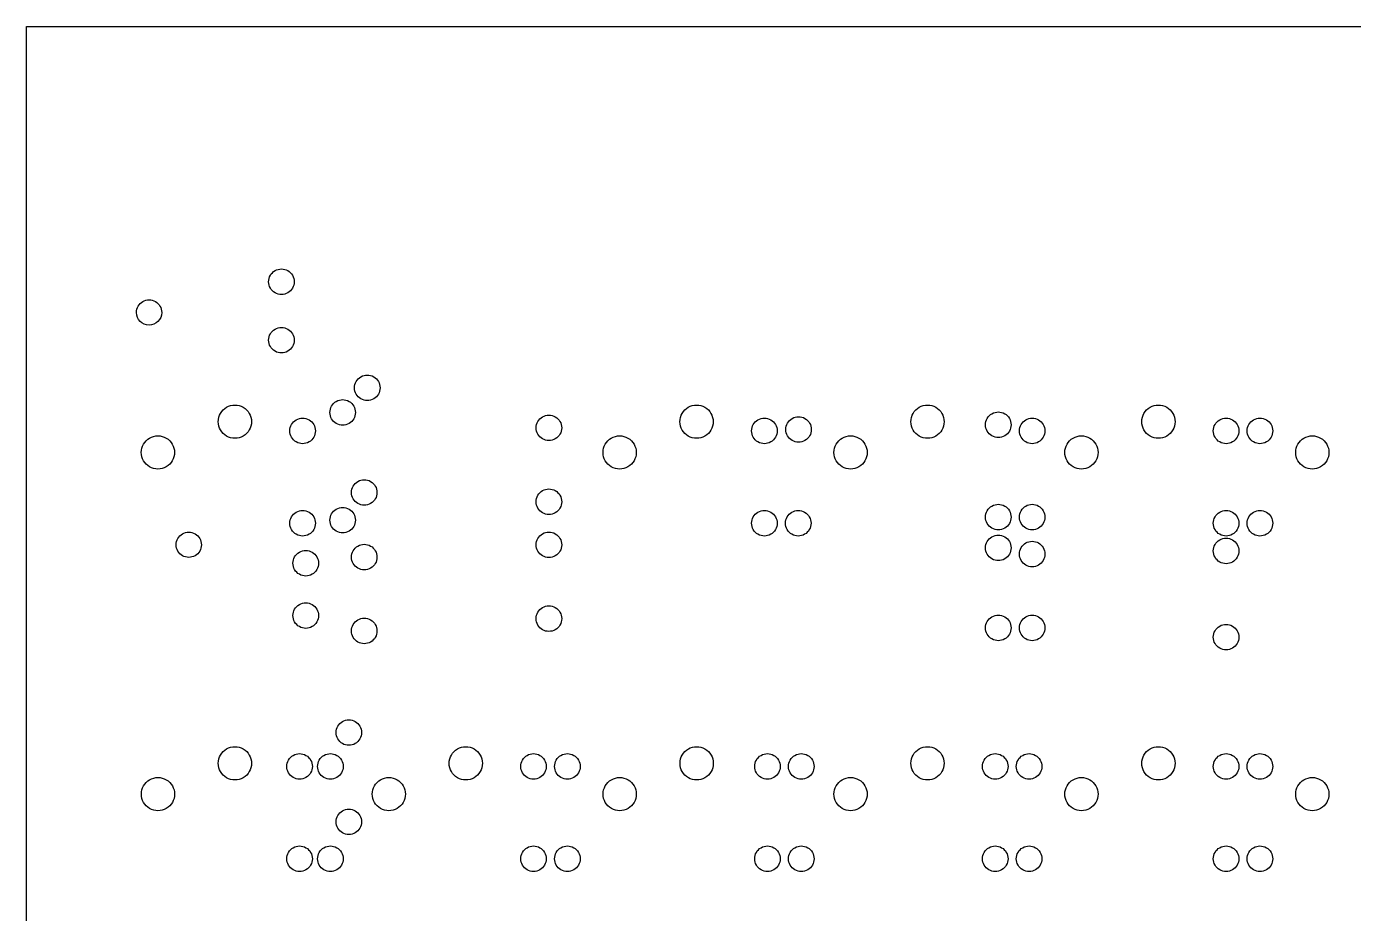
# Model space of a CAD drawing. Extents: x 2867 to 4104, y -2180 to -1756.
# Drawn here: x 2867.2 to 3177.6, y -1963.3 to -1755.8 of the extents above; entities that cross this region are included whole.
import ezdxf

# ---------------------------------------------------------------- set-up
doc = ezdxf.new("R2010")
doc.units = 0
doc.layers.get('0').update_dxf_attribs({"linetype": 'CONTINUOUS'})

msp = doc.modelspace()

# ---------------------------------------------------------------- linework, layer by layer
at = {"color": 7}
for points in [[(2867.184, -1755.8352), (4104.072, -1755.8352), (4104.072, -2179.9152), (2867.184, -2179.9152)], [(2908.008, -1773.3816)], [(2929.788, -1815.5232)], [(2898.792, -1822.7232)], [(2929.788, -1829.2032)], [(2949.876, -1840.3416)], [(2944.116, -1846.1016)], [(2919.8016, -1848.2616)], [(2992.356, -1849.7016)], [(3027.8016, -1848.2688)], [(3081.816, -1848.2688)], [(3097.476, -1848.9816)], [(3135.816, -1848.2616)], [(2934.756, -1850.4216)], [(3042.756, -1850.4216)], [(3050.748, -1850.0832)], [(3105.396, -1850.4216)], [(3150.756, -1850.4216)], [(3158.676, -1850.4216)], [(2901.8016, -1855.4616)], [(3009.8016, -1855.4688)], [(3063.816, -1855.4688)], [(3117.816, -1855.4616)], [(3171.816, -1855.4616)], [(2961.288, -1859.8464)], [(2949.156, -1864.8216)], [(2992.356, -1866.9816)], [(2944.116, -1871.3016)], [(3097.476, -1870.5816)], [(3105.396, -1870.5816)], [(2934.756, -1872.0216)], [(3042.756, -1872.0216)], [(3050.676, -1872.0216)], [(3150.756, -1872.0216)], [(3158.676, -1872.0216)], [(2908.08, -1877.0616)], [(2992.356, -1877.0616)], [(2949.156, -1879.9416)], [(3097.476, -1877.7816)], [(3105.396, -1879.2216)], [(3150.756, -1878.5016)], [(2935.476, -1881.3816)], [(2935.476, -1893.6216)], [(2992.356, -1894.3416)], [(2949.156, -1897.2216)], [(3097.476, -1896.5016)], [(3105.396, -1896.5016)], [(3150.756, -1898.6616)], [(2945.556, -1920.9816)], [(2919.816, -1928.1816)], [(2934.036, -1928.9016)], [(2941.236, -1928.9016)], [(2973.816, -1928.1816)], [(2988.756, -1928.9016)], [(2996.676, -1928.9016)], [(3027.816, -1928.1816)], [(3043.476, -1928.9016)], [(3051.396, -1928.9016)], [(3081.816, -1928.1816)], [(3096.756, -1928.9016)], [(3104.676, -1928.9016)], [(3135.816, -1928.1816)], [(3150.756, -1928.9016)], [(3158.676, -1928.9016)], [(2901.816, -1935.3816)], [(2955.816, -1935.3816)], [(3009.816, -1935.3816)], [(3063.816, -1935.3816)], [(3117.816, -1935.3816)], [(3171.816, -1935.3816)], [(2945.556, -1941.8616)], [(2934.036, -1950.5016)], [(2941.236, -1950.5016)], [(2988.756, -1950.5016)], [(2996.676, -1950.5016)], [(3043.476, -1950.5016)], [(3051.396, -1950.5016)], [(3096.756, -1950.5016)], [(3104.676, -1950.5016)], [(3150.756, -1950.5016)], [(3158.676, -1950.5016)]]:
    msp.add_lwpolyline(points, close=True, dxfattribs=at)
for points in [[(2925.306, -1812.935516), (2926.23049, -1812.401761), (2927.36951, -1812.401761), (2928.294, -1812.935516)], [(2923.812, -1815.5232), (2923.812, -1814.45569), (2924.38151, -1813.469271), (2925.306, -1812.935516)], [(2925.306, -1818.110884), (2924.38151, -1817.577129), (2923.812, -1816.59071), (2923.812, -1815.5232)], [(2928.294, -1812.935516), (2929.21849, -1813.469271), (2929.788, -1814.45569), (2929.788, -1815.5232)], [(2929.788, -1815.5232), (2929.788, -1816.59071), (2929.21849, -1817.577129), (2928.294, -1818.110884)], [(2928.294, -1818.110884), (2927.36951, -1818.644639), (2926.23049, -1818.644639), (2925.306, -1818.110884)], [(2892.888, -1822.7232), (2892.888, -1821.668552), (2893.450648, -1820.694017), (2894.364, -1820.166693)], [(2894.364, -1820.166693), (2895.277352, -1819.639369), (2896.402648, -1819.639369), (2897.316, -1820.166693)], [(2897.316, -1820.166693), (2898.229352, -1820.694017), (2898.792, -1821.668552), (2898.792, -1822.7232)], [(2895.84, -1825.675199), (2894.209656, -1825.675199), (2892.888001, -1824.353544), (2892.888, -1822.7232)], [(2898.792, -1822.7232), (2898.792, -1824.353544), (2897.470344, -1825.675199), (2895.84, -1825.675199)], [(2923.812, -1829.2032), (2923.812, -1828.13569), (2924.38151, -1827.149271), (2925.306, -1826.615516)], [(2925.306, -1826.615516), (2926.23049, -1826.081761), (2927.36951, -1826.081761), (2928.294, -1826.615516)], [(2928.294, -1826.615516), (2929.21849, -1827.149271), (2929.788, -1828.13569), (2929.788, -1829.2032)], [(2925.306, -1831.790884), (2924.38151, -1831.257129), (2923.812, -1830.27071), (2923.812, -1829.2032)], [(2929.788, -1829.2032), (2929.788, -1830.27071), (2929.21849, -1831.257129), (2928.294, -1831.790884)], [(2928.294, -1831.790884), (2927.36951, -1832.324639), (2926.23049, -1832.324639), (2925.306, -1831.790884)], [(2945.394, -1837.753916), (2946.31849, -1837.220161), (2947.45751, -1837.220161), (2948.382, -1837.753916)], [(2943.9, -1840.3416), (2943.9, -1839.27409), (2944.46951, -1838.287671), (2945.394, -1837.753916)], [(2945.394, -1842.929284), (2944.46951, -1842.395529), (2943.9, -1841.40911), (2943.9, -1840.3416)], [(2948.382, -1837.753916), (2949.30649, -1838.287671), (2949.876, -1839.27409), (2949.876, -1840.3416)], [(2949.876, -1840.3416), (2949.876, -1841.40911), (2949.30649, -1842.395529), (2948.382, -1842.929284)], [(2938.14, -1846.1016), (2938.14, -1845.03409), (2938.70951, -1844.047671), (2939.634, -1843.513916)], [(2939.634, -1843.513916), (2940.55849, -1842.980161), (2941.69751, -1842.980161), (2942.622, -1843.513916)], [(2942.622, -1843.513916), (2943.54649, -1844.047671), (2944.116, -1845.03409), (2944.116, -1846.1016)], [(2948.382, -1842.929284), (2947.45751, -1843.463039), (2946.31849, -1843.463039), (2945.394, -1842.929284)], [(2912.0256, -1848.2616), (2912.0256, -1846.872551), (2912.766649, -1845.589018), (2913.9696, -1844.894493)], [(2913.9696, -1844.894493), (2915.172551, -1844.199969), (2916.654649, -1844.199969), (2917.8576, -1844.894493)], [(2917.8576, -1844.894493), (2919.060551, -1845.589018), (2919.8016, -1846.872551), (2919.8016, -1848.2616)], [(2939.634, -1848.689284), (2938.70951, -1848.155529), (2938.14, -1847.16911), (2938.14, -1846.1016)], [(2944.116, -1846.1016), (2944.116, -1847.16911), (2943.54649, -1848.155529), (2942.622, -1848.689284)], [(2987.874, -1847.113916), (2988.79849, -1846.580161), (2989.93751, -1846.580161), (2990.862, -1847.113916)], [(3020.0256, -1848.2688), (3020.0256, -1846.879751), (3020.766649, -1845.596218), (3021.9696, -1844.901693)], [(3021.9696, -1844.901693), (3023.172551, -1844.207169), (3024.654649, -1844.207169), (3025.8576, -1844.901693)], [(3025.8576, -1844.901693), (3027.060551, -1845.596218), (3027.8016, -1846.879751), (3027.8016, -1848.2688)], [(3074.04, -1848.2688), (3074.04, -1846.879751), (3074.781049, -1845.596218), (3075.984, -1844.901693)], [(3075.984, -1844.901693), (3077.186951, -1844.207169), (3078.669049, -1844.207169), (3079.872, -1844.901693)], [(3079.872, -1844.901693), (3081.074951, -1845.596218), (3081.816, -1846.879751), (3081.816, -1848.2688)], [(3091.5, -1848.9816), (3091.5, -1847.91409), (3092.06951, -1846.927671), (3092.994, -1846.393916)], [(3092.994, -1846.393916), (3093.91849, -1845.860161), (3095.05751, -1845.860161), (3095.982, -1846.393916)], [(3095.982, -1846.393916), (3096.90649, -1846.927671), (3097.476, -1847.91409), (3097.476, -1848.9816)], [(3128.04, -1848.2616), (3128.04, -1846.872551), (3128.781049, -1845.589018), (3129.984, -1844.894493)], [(3129.984, -1844.894493), (3131.186951, -1844.199969), (3132.669049, -1844.199969), (3133.872, -1844.894493)], [(3133.872, -1844.894493), (3135.074951, -1845.589018), (3135.816, -1846.872551), (3135.816, -1848.2616)], [(2913.9696, -1851.628707), (2912.766649, -1850.934182), (2912.0256, -1849.650649), (2912.0256, -1848.2616)], [(2919.8016, -1848.2616), (2919.8016, -1849.650649), (2919.060551, -1850.934182), (2917.8576, -1851.628707)], [(2928.78, -1850.4216), (2928.78, -1849.35409), (2929.34951, -1848.367671), (2930.274, -1847.833916)], [(2930.274, -1847.833916), (2931.19849, -1847.300161), (2932.33751, -1847.300161), (2933.262, -1847.833916)], [(2933.262, -1847.833916), (2934.18649, -1848.367671), (2934.756, -1849.35409), (2934.756, -1850.4216)], [(2942.622, -1848.689284), (2941.69751, -1849.223039), (2940.55849, -1849.223039), (2939.634, -1848.689284)], [(2986.38, -1849.7016), (2986.38, -1848.63409), (2986.94951, -1847.647671), (2987.874, -1847.113916)], [(2987.874, -1852.289284), (2986.94951, -1851.755529), (2986.38, -1850.76911), (2986.38, -1849.7016)], [(2990.862, -1847.113916), (2991.78649, -1847.647671), (2992.356, -1848.63409), (2992.356, -1849.7016)], [(2992.356, -1849.7016), (2992.356, -1850.76911), (2991.78649, -1851.755529), (2990.862, -1852.289284)], [(3021.9696, -1851.635907), (3020.766649, -1850.941382), (3020.0256, -1849.657849), (3020.0256, -1848.2688)], [(3027.8016, -1848.2688), (3027.8016, -1849.657849), (3027.060551, -1850.941382), (3025.8576, -1851.635907)], [(3036.78, -1850.4216), (3036.78, -1849.35409), (3037.34951, -1848.367671), (3038.274, -1847.833916)], [(3038.274, -1847.833916), (3039.19849, -1847.300161), (3040.33751, -1847.300161), (3041.262, -1847.833916)], [(3041.262, -1847.833916), (3042.18649, -1848.367671), (3042.756, -1849.35409), (3042.756, -1850.4216)], [(3044.772, -1850.0832), (3044.772, -1849.01569), (3045.34151, -1848.029271), (3046.266, -1847.495516)], [(3046.266, -1847.495516), (3047.19049, -1846.961761), (3048.32951, -1846.961761), (3049.254, -1847.495516)], [(3049.254, -1847.495516), (3050.17849, -1848.029271), (3050.748, -1849.01569), (3050.748, -1850.0832)], [(3075.984, -1851.635907), (3074.781049, -1850.941382), (3074.04, -1849.657849), (3074.04, -1848.2688)], [(3081.816, -1848.2688), (3081.816, -1849.657849), (3081.074951, -1850.941382), (3079.872, -1851.635907)], [(3092.994, -1851.569284), (3092.06951, -1851.035529), (3091.5, -1850.04911), (3091.5, -1848.9816)], [(3097.476, -1848.9816), (3097.476, -1850.04911), (3096.90649, -1851.035529), (3095.982, -1851.569284)], [(3099.42, -1850.4216), (3099.42, -1849.35409), (3099.98951, -1848.367671), (3100.914, -1847.833916)], [(3100.914, -1847.833916), (3101.83849, -1847.300161), (3102.97751, -1847.300161), (3103.902, -1847.833916)], [(3103.902, -1847.833916), (3104.82649, -1848.367671), (3105.396, -1849.35409), (3105.396, -1850.4216)], [(3129.984, -1851.628707), (3128.781049, -1850.934182), (3128.04, -1849.650649), (3128.04, -1848.2616)], [(3135.816, -1848.2616), (3135.816, -1849.650649), (3135.074951, -1850.934182), (3133.872, -1851.628707)], [(3144.78, -1850.4216), (3144.78, -1849.35409), (3145.34951, -1848.367671), (3146.274, -1847.833916)], [(3146.274, -1847.833916), (3147.19849, -1847.300161), (3148.33751, -1847.300161), (3149.262, -1847.833916)], [(3149.262, -1847.833916), (3150.18649, -1848.367671), (3150.756, -1849.35409), (3150.756, -1850.4216)], [(3152.7, -1850.4216), (3152.7, -1849.35409), (3153.26951, -1848.367671), (3154.194, -1847.833916)], [(3154.194, -1847.833916), (3155.11849, -1847.300161), (3156.25751, -1847.300161), (3157.182, -1847.833916)], [(3157.182, -1847.833916), (3158.10649, -1848.367671), (3158.676, -1849.35409), (3158.676, -1850.4216)], [(2894.0256, -1855.4616), (2894.0256, -1854.072551), (2894.766649, -1852.789018), (2895.9696, -1852.094493)], [(2895.9696, -1852.094493), (2897.172551, -1851.399969), (2898.654649, -1851.399969), (2899.8576, -1852.094493)], [(2899.8576, -1852.094493), (2901.060551, -1852.789018), (2901.8016, -1854.072551), (2901.8016, -1855.4616)], [(2917.8576, -1851.628707), (2916.654649, -1852.323231), (2915.172551, -1852.323231), (2913.9696, -1851.628707)], [(2930.274, -1853.009284), (2929.34951, -1852.475529), (2928.78, -1851.48911), (2928.78, -1850.4216)], [(2934.756, -1850.4216), (2934.756, -1851.48911), (2934.18649, -1852.475529), (2933.262, -1853.009284)], [(2990.862, -1852.289284), (2989.93751, -1852.823039), (2988.79849, -1852.823039), (2987.874, -1852.289284)], [(3002.0256, -1855.4688), (3002.0256, -1854.079751), (3002.766649, -1852.796218), (3003.9696, -1852.101693)], [(3003.9696, -1852.101693), (3005.172551, -1851.407169), (3006.654649, -1851.407169), (3007.8576, -1852.101693)], [(3007.8576, -1852.101693), (3009.060551, -1852.796218), (3009.8016, -1854.079751), (3009.8016, -1855.4688)], [(3025.8576, -1851.635907), (3024.654649, -1852.330431), (3023.172551, -1852.330431), (3021.9696, -1851.635907)], [(3038.274, -1853.009284), (3037.34951, -1852.475529), (3036.78, -1851.48911), (3036.78, -1850.4216)], [(3042.756, -1850.4216), (3042.756, -1851.48911), (3042.18649, -1852.475529), (3041.262, -1853.009284)], [(3046.266, -1852.670884), (3045.34151, -1852.137129), (3044.772, -1851.15071), (3044.772, -1850.0832)], [(3049.254, -1852.670884), (3048.32951, -1853.204639), (3047.19049, -1853.204639), (3046.266, -1852.670884)], [(3050.748, -1850.0832), (3050.748, -1851.15071), (3050.17849, -1852.137129), (3049.254, -1852.670884)], [(3056.04, -1855.4688), (3056.04, -1854.079751), (3056.781049, -1852.796218), (3057.984, -1852.101693)], [(3057.984, -1852.101693), (3059.186951, -1851.407169), (3060.669049, -1851.407169), (3061.872, -1852.101693)], [(3061.872, -1852.101693), (3063.074951, -1852.796218), (3063.816, -1854.079751), (3063.816, -1855.4688)], [(3079.872, -1851.635907), (3078.669049, -1852.330431), (3077.186951, -1852.330431), (3075.984, -1851.635907)], [(3095.982, -1851.569284), (3095.05751, -1852.103039), (3093.91849, -1852.103039), (3092.994, -1851.569284)], [(3100.914, -1853.009284), (3099.98951, -1852.475529), (3099.42, -1851.48911), (3099.42, -1850.4216)], [(3105.396, -1850.4216), (3105.396, -1851.48911), (3104.82649, -1852.475529), (3103.902, -1853.009284)], [(3110.04, -1855.4616), (3110.04, -1854.072551), (3110.781049, -1852.789018), (3111.984, -1852.094493)], [(3111.984, -1852.094493), (3113.186951, -1851.399969), (3114.669049, -1851.399969), (3115.872, -1852.094493)], [(3115.872, -1852.094493), (3117.074951, -1852.789018), (3117.816, -1854.072551), (3117.816, -1855.4616)], [(3133.872, -1851.628707), (3132.669049, -1852.323231), (3131.186951, -1852.323231), (3129.984, -1851.628707)], [(3146.274, -1853.009284), (3145.34951, -1852.475529), (3144.78, -1851.48911), (3144.78, -1850.4216)], [(3150.756, -1850.4216), (3150.756, -1851.48911), (3150.18649, -1852.475529), (3149.262, -1853.009284)], [(3154.194, -1853.009284), (3153.26951, -1852.475529), (3152.7, -1851.48911), (3152.7, -1850.4216)], [(3158.676, -1850.4216), (3158.676, -1851.48911), (3158.10649, -1852.475529), (3157.182, -1853.009284)], [(3164.04, -1855.4616), (3164.04, -1854.072551), (3164.781049, -1852.789018), (3165.984, -1852.094493)], [(3165.984, -1852.094493), (3167.186951, -1851.399969), (3168.669049, -1851.399969), (3169.872, -1852.094493)], [(3169.872, -1852.094493), (3171.074951, -1852.789018), (3171.816, -1854.072551), (3171.816, -1855.4616)], [(2895.9696, -1858.828707), (2894.766649, -1858.134182), (2894.0256, -1856.850649), (2894.0256, -1855.4616)], [(2901.8016, -1855.4616), (2901.8016, -1856.850649), (2901.060551, -1858.134182), (2899.8576, -1858.828707)], [(2933.262, -1853.009284), (2932.33751, -1853.543039), (2931.19849, -1853.543039), (2930.274, -1853.009284)], [(3003.9696, -1858.835907), (3002.766649, -1858.141382), (3002.0256, -1856.857849), (3002.0256, -1855.4688)], [(3009.8016, -1855.4688), (3009.8016, -1856.857849), (3009.060551, -1858.141382), (3007.8576, -1858.835907)], [(3041.262, -1853.009284), (3040.33751, -1853.543039), (3039.19849, -1853.543039), (3038.274, -1853.009284)], [(3057.984, -1858.835907), (3056.781049, -1858.141382), (3056.04, -1856.857849), (3056.04, -1855.4688)], [(3063.816, -1855.4688), (3063.816, -1856.857849), (3063.074951, -1858.141382), (3061.872, -1858.835907)], [(3103.902, -1853.009284), (3102.97751, -1853.543039), (3101.83849, -1853.543039), (3100.914, -1853.009284)], [(3111.984, -1858.828707), (3110.781049, -1858.134182), (3110.04, -1856.850649), (3110.04, -1855.4616)], [(3117.816, -1855.4616), (3117.816, -1856.850649), (3117.074951, -1858.134182), (3115.872, -1858.828707)], [(3149.262, -1853.009284), (3148.33751, -1853.543039), (3147.19849, -1853.543039), (3146.274, -1853.009284)], [(3157.182, -1853.009284), (3156.25751, -1853.543039), (3155.11849, -1853.543039), (3154.194, -1853.009284)], [(3165.984, -1858.828707), (3164.781049, -1858.134182), (3164.04, -1856.850649), (3164.04, -1855.4616)], [(3171.816, -1855.4616), (3171.816, -1856.850649), (3171.074951, -1858.134182), (3169.872, -1858.828707)], [(2899.8576, -1858.828707), (2898.654649, -1859.523231), (2897.172551, -1859.523231), (2895.9696, -1858.828707)], [(3007.8576, -1858.835907), (3006.654649, -1859.530431), (3005.172551, -1859.530431), (3003.9696, -1858.835907)], [(3061.872, -1858.835907), (3060.669049, -1859.530431), (3059.186951, -1859.530431), (3057.984, -1858.835907)], [(3115.872, -1858.828707), (3114.669049, -1859.523231), (3113.186951, -1859.523231), (3111.984, -1858.828707)], [(3169.872, -1858.828707), (3168.669049, -1859.523231), (3167.186951, -1859.523231), (3165.984, -1858.828707)], [(2943.18, -1864.8216), (2943.18, -1863.75409), (2943.74951, -1862.767671), (2944.674, -1862.233916)], [(2944.674, -1862.233916), (2945.59849, -1861.700161), (2946.73751, -1861.700161), (2947.662, -1862.233916)], [(2947.662, -1862.233916), (2948.58649, -1862.767671), (2949.156, -1863.75409), (2949.156, -1864.8216)], [(2944.674, -1867.409284), (2943.74951, -1866.875529), (2943.18, -1865.88911), (2943.18, -1864.8216)], [(2949.156, -1864.8216), (2949.156, -1865.88911), (2948.58649, -1866.875529), (2947.662, -1867.409284)], [(2986.38, -1866.9816), (2986.38, -1865.91409), (2986.94951, -1864.927671), (2987.874, -1864.393916)], [(2987.874, -1864.393916), (2988.79849, -1863.860161), (2989.93751, -1863.860161), (2990.862, -1864.393916)], [(2990.862, -1864.393916), (2991.78649, -1864.927671), (2992.356, -1865.91409), (2992.356, -1866.9816)], [(2939.634, -1868.713916), (2940.55849, -1868.180161), (2941.69751, -1868.180161), (2942.622, -1868.713916)], [(2947.662, -1867.409284), (2946.73751, -1867.943039), (2945.59849, -1867.943039), (2944.674, -1867.409284)], [(2987.874, -1869.569284), (2986.94951, -1869.035529), (2986.38, -1868.04911), (2986.38, -1866.9816)], [(2992.356, -1866.9816), (2992.356, -1868.04911), (2991.78649, -1869.035529), (2990.862, -1869.569284)], [(3091.5, -1870.5816), (3091.5, -1869.51409), (3092.06951, -1868.527671), (3092.994, -1867.993916)], [(3092.994, -1867.993916), (3093.91849, -1867.460161), (3095.05751, -1867.460161), (3095.982, -1867.993916)], [(3095.982, -1867.993916), (3096.90649, -1868.527671), (3097.476, -1869.51409), (3097.476, -1870.5816)], [(3099.42, -1870.5816), (3099.42, -1869.51409), (3099.98951, -1868.527671), (3100.914, -1867.993916)], [(3100.914, -1867.993916), (3101.83849, -1867.460161), (3102.97751, -1867.460161), (3103.902, -1867.993916)], [(3103.902, -1867.993916), (3104.82649, -1868.527671), (3105.396, -1869.51409), (3105.396, -1870.5816)], [(2928.78, -1872.0216), (2928.78, -1870.95409), (2929.34951, -1869.967671), (2930.274, -1869.433916)], [(2930.274, -1869.433916), (2931.19849, -1868.900161), (2932.33751, -1868.900161), (2933.262, -1869.433916)], [(2933.262, -1869.433916), (2934.18649, -1869.967671), (2934.756, -1870.95409), (2934.756, -1872.0216)], [(2938.14, -1871.3016), (2938.14, -1870.23409), (2938.70951, -1869.247671), (2939.634, -1868.713916)], [(2939.634, -1873.889284), (2938.70951, -1873.355529), (2938.14, -1872.36911), (2938.14, -1871.3016)], [(2942.622, -1868.713916), (2943.54649, -1869.247671), (2944.116, -1870.23409), (2944.116, -1871.3016)], [(2944.116, -1871.3016), (2944.116, -1872.36911), (2943.54649, -1873.355529), (2942.622, -1873.889284)], [(2990.862, -1869.569284), (2989.93751, -1870.103039), (2988.79849, -1870.103039), (2987.874, -1869.569284)], [(3036.78, -1872.0216), (3036.78, -1870.95409), (3037.34951, -1869.967671), (3038.274, -1869.433916)], [(3038.274, -1869.433916), (3039.19849, -1868.900161), (3040.33751, -1868.900161), (3041.262, -1869.433916)], [(3041.262, -1869.433916), (3042.18649, -1869.967671), (3042.756, -1870.95409), (3042.756, -1872.0216)], [(3044.7, -1872.0216), (3044.7, -1870.95409), (3045.26951, -1869.967671), (3046.194, -1869.433916)], [(3046.194, -1869.433916), (3047.11849, -1868.900161), (3048.25751, -1868.900161), (3049.182, -1869.433916)], [(3049.182, -1869.433916), (3050.10649, -1869.967671), (3050.676, -1870.95409), (3050.676, -1872.0216)], [(3092.994, -1873.169284), (3092.06951, -1872.635529), (3091.5, -1871.64911), (3091.5, -1870.5816)], [(3097.476, -1870.5816), (3097.476, -1871.64911), (3096.90649, -1872.635529), (3095.982, -1873.169284)], [(3100.914, -1873.169284), (3099.98951, -1872.635529), (3099.42, -1871.64911), (3099.42, -1870.5816)], [(3105.396, -1870.5816), (3105.396, -1871.64911), (3104.82649, -1872.635529), (3103.902, -1873.169284)], [(3144.78, -1872.0216), (3144.78, -1870.95409), (3145.34951, -1869.967671), (3146.274, -1869.433916)], [(3146.274, -1869.433916), (3147.19849, -1868.900161), (3148.33751, -1868.900161), (3149.262, -1869.433916)], [(3149.262, -1869.433916), (3150.18649, -1869.967671), (3150.756, -1870.95409), (3150.756, -1872.0216)], [(3152.7, -1872.0216), (3152.7, -1870.95409), (3153.26951, -1869.967671), (3154.194, -1869.433916)], [(3154.194, -1869.433916), (3155.11849, -1868.900161), (3156.25751, -1868.900161), (3157.182, -1869.433916)], [(3157.182, -1869.433916), (3158.10649, -1869.967671), (3158.676, -1870.95409), (3158.676, -1872.0216)], [(2902.176, -1877.0616), (2902.176, -1876.006952), (2902.738648, -1875.032417), (2903.652, -1874.505093)], [(2903.652, -1874.505093), (2904.565352, -1873.977769), (2905.690648, -1873.977769), (2906.604, -1874.505093)], [(2906.604, -1874.505093), (2907.517352, -1875.032417), (2908.08, -1876.006952), (2908.08, -1877.0616)], [(2930.274, -1874.609284), (2929.34951, -1874.075529), (2928.78, -1873.08911), (2928.78, -1872.0216)], [(2933.262, -1874.609284), (2932.33751, -1875.143039), (2931.19849, -1875.143039), (2930.274, -1874.609284)], [(2934.756, -1872.0216), (2934.756, -1873.08911), (2934.18649, -1874.075529), (2933.262, -1874.609284)], [(2942.622, -1873.889284), (2941.69751, -1874.423039), (2940.55849, -1874.423039), (2939.634, -1873.889284)], [(2986.38, -1877.0616), (2986.38, -1875.99409), (2986.94951, -1875.007671), (2987.874, -1874.473916)], [(2987.874, -1874.473916), (2988.79849, -1873.940161), (2989.93751, -1873.940161), (2990.862, -1874.473916)], [(2990.862, -1874.473916), (2991.78649, -1875.007671), (2992.356, -1875.99409), (2992.356, -1877.0616)], [(3038.274, -1874.609284), (3037.34951, -1874.075529), (3036.78, -1873.08911), (3036.78, -1872.0216)], [(3041.262, -1874.609284), (3040.33751, -1875.143039), (3039.19849, -1875.143039), (3038.274, -1874.609284)], [(3042.756, -1872.0216), (3042.756, -1873.08911), (3042.18649, -1874.075529), (3041.262, -1874.609284)], [(3046.194, -1874.609284), (3045.26951, -1874.075529), (3044.7, -1873.08911), (3044.7, -1872.0216)], [(3049.182, -1874.609284), (3048.25751, -1875.143039), (3047.11849, -1875.143039), (3046.194, -1874.609284)], [(3050.676, -1872.0216), (3050.676, -1873.08911), (3050.10649, -1874.075529), (3049.182, -1874.609284)], [(3095.982, -1873.169284), (3095.05751, -1873.703039), (3093.91849, -1873.703039), (3092.994, -1873.169284)], [(3103.902, -1873.169284), (3102.97751, -1873.703039), (3101.83849, -1873.703039), (3100.914, -1873.169284)], [(3146.274, -1874.609284), (3145.34951, -1874.075529), (3144.78, -1873.08911), (3144.78, -1872.0216)], [(3149.262, -1874.609284), (3148.33751, -1875.143039), (3147.19849, -1875.143039), (3146.274, -1874.609284)], [(3150.756, -1872.0216), (3150.756, -1873.08911), (3150.18649, -1874.075529), (3149.262, -1874.609284)], [(3154.194, -1874.609284), (3153.26951, -1874.075529), (3152.7, -1873.08911), (3152.7, -1872.0216)], [(3157.182, -1874.609284), (3156.25751, -1875.143039), (3155.11849, -1875.143039), (3154.194, -1874.609284)], [(3158.676, -1872.0216), (3158.676, -1873.08911), (3158.10649, -1874.075529), (3157.182, -1874.609284)], [(2903.652, -1879.618107), (2902.738648, -1879.090783), (2902.176, -1878.116248), (2902.176, -1877.0616)], [(2908.08, -1877.0616), (2908.08, -1878.116248), (2907.517352, -1879.090783), (2906.604, -1879.618107)], [(2943.18, -1879.9416), (2943.18, -1878.87409), (2943.74951, -1877.887671), (2944.674, -1877.353916)], [(2944.674, -1877.353916), (2945.59849, -1876.820161), (2946.73751, -1876.820161), (2947.662, -1877.353916)], [(2947.662, -1877.353916), (2948.58649, -1877.887671), (2949.156, -1878.87409), (2949.156, -1879.9416)], [(2987.874, -1879.649284), (2986.94951, -1879.115529), (2986.38, -1878.12911), (2986.38, -1877.0616)], [(2992.356, -1877.0616), (2992.356, -1878.12911), (2991.78649, -1879.115529), (2990.862, -1879.649284)], [(3091.5, -1877.7816), (3091.5, -1876.71409), (3092.06951, -1875.727671), (3092.994, -1875.193916)], [(3092.994, -1875.193916), (3093.91849, -1874.660161), (3095.05751, -1874.660161), (3095.982, -1875.193916)], [(3095.982, -1875.193916), (3096.90649, -1875.727671), (3097.476, -1876.71409), (3097.476, -1877.7816)], [(3099.42, -1879.2216), (3099.42, -1878.15409), (3099.98951, -1877.167671), (3100.914, -1876.633916)], [(3100.914, -1876.633916), (3101.83849, -1876.100161), (3102.97751, -1876.100161), (3103.902, -1876.633916)], [(3103.902, -1876.633916), (3104.82649, -1877.167671), (3105.396, -1878.15409), (3105.396, -1879.2216)], [(3144.78, -1878.5016), (3144.78, -1877.43409), (3145.34951, -1876.447671), (3146.274, -1875.913916)], [(3146.274, -1875.913916), (3147.19849, -1875.380161), (3148.33751, -1875.380161), (3149.262, -1875.913916)], [(3149.262, -1875.913916), (3150.18649, -1876.447671), (3150.756, -1877.43409), (3150.756, -1878.5016)], [(2906.604, -1879.618107), (2905.690648, -1880.145431), (2904.565352, -1880.145431), (2903.652, -1879.618107)], [(2929.5, -1881.3816), (2929.5, -1880.31409), (2930.06951, -1879.327671), (2930.994, -1878.793916)], [(2930.994, -1878.793916), (2931.91849, -1878.260161), (2933.05751, -1878.260161), (2933.982, -1878.793916)], [(2933.982, -1878.793916), (2934.90649, -1879.327671), (2935.476, -1880.31409), (2935.476, -1881.3816)], [(2944.674, -1882.529284), (2943.74951, -1881.995529), (2943.18, -1881.00911), (2943.18, -1879.9416)], [(2949.156, -1879.9416), (2949.156, -1881.00911), (2948.58649, -1881.995529), (2947.662, -1882.529284)], [(2990.862, -1879.649284), (2989.93751, -1880.183039), (2988.79849, -1880.183039), (2987.874, -1879.649284)], [(3092.994, -1880.369284), (3092.06951, -1879.835529), (3091.5, -1878.84911), (3091.5, -1877.7816)], [(3095.982, -1880.369284), (3095.05751, -1880.903039), (3093.91849, -1880.903039), (3092.994, -1880.369284)], [(3097.476, -1877.7816), (3097.476, -1878.84911), (3096.90649, -1879.835529), (3095.982, -1880.369284)], [(3100.914, -1881.809284), (3099.98951, -1881.275529), (3099.42, -1880.28911), (3099.42, -1879.2216)], [(3105.396, -1879.2216), (3105.396, -1880.28911), (3104.82649, -1881.275529), (3103.902, -1881.809284)], [(3146.274, -1881.089284), (3145.34951, -1880.555529), (3144.78, -1879.56911), (3144.78, -1878.5016)], [(3150.756, -1878.5016), (3150.756, -1879.56911), (3150.18649, -1880.555529), (3149.262, -1881.089284)], [(2930.994, -1883.969284), (2930.06951, -1883.435529), (2929.5, -1882.44911), (2929.5, -1881.3816)], [(2933.982, -1883.969284), (2933.05751, -1884.503039), (2931.91849, -1884.503039), (2930.994, -1883.969284)], [(2935.476, -1881.3816), (2935.476, -1882.44911), (2934.90649, -1883.435529), (2933.982, -1883.969284)], [(2947.662, -1882.529284), (2946.73751, -1883.063039), (2945.59849, -1883.063039), (2944.674, -1882.529284)], [(3103.902, -1881.809284), (3102.97751, -1882.343039), (3101.83849, -1882.343039), (3100.914, -1881.809284)], [(3149.262, -1881.089284), (3148.33751, -1881.623039), (3147.19849, -1881.623039), (3146.274, -1881.089284)], [(2929.5, -1893.6216), (2929.5, -1892.55409), (2930.06951, -1891.567671), (2930.994, -1891.033916)], [(2930.994, -1891.033916), (2931.91849, -1890.500161), (2933.05751, -1890.500161), (2933.982, -1891.033916)], [(2933.982, -1891.033916), (2934.90649, -1891.567671), (2935.476, -1892.55409), (2935.476, -1893.6216)], [(2986.38, -1894.3416), (2986.38, -1893.27409), (2986.94951, -1892.287671), (2987.874, -1891.753916)], [(2987.874, -1891.753916), (2988.79849, -1891.220161), (2989.93751, -1891.220161), (2990.862, -1891.753916)], [(2990.862, -1891.753916), (2991.78649, -1892.287671), (2992.356, -1893.27409), (2992.356, -1894.3416)], [(2930.994, -1896.209284), (2930.06951, -1895.675529), (2929.5, -1894.68911), (2929.5, -1893.6216)], [(2933.982, -1896.209284), (2933.05751, -1896.743039), (2931.91849, -1896.743039), (2930.994, -1896.209284)], [(2935.476, -1893.6216), (2935.476, -1894.68911), (2934.90649, -1895.675529), (2933.982, -1896.209284)], [(2943.18, -1897.2216), (2943.18, -1896.15409), (2943.74951, -1895.167671), (2944.674, -1894.633916)], [(2944.674, -1894.633916), (2945.59849, -1894.100161), (2946.73751, -1894.100161), (2947.662, -1894.633916)], [(2947.662, -1894.633916), (2948.58649, -1895.167671), (2949.156, -1896.15409), (2949.156, -1897.2216)], [(2987.874, -1896.929284), (2986.94951, -1896.395529), (2986.38, -1895.40911), (2986.38, -1894.3416)], [(2992.356, -1894.3416), (2992.356, -1895.40911), (2991.78649, -1896.395529), (2990.862, -1896.929284)], [(3091.5, -1896.5016), (3091.5, -1895.43409), (3092.06951, -1894.447671), (3092.994, -1893.913916)], [(3092.994, -1893.913916), (3093.91849, -1893.380161), (3095.05751, -1893.380161), (3095.982, -1893.913916)], [(3095.982, -1893.913916), (3096.90649, -1894.447671), (3097.476, -1895.43409), (3097.476, -1896.5016)], [(3099.42, -1896.5016), (3099.42, -1895.43409), (3099.98951, -1894.447671), (3100.914, -1893.913916)], [(3100.914, -1893.913916), (3101.83849, -1893.380161), (3102.97751, -1893.380161), (3103.902, -1893.913916)], [(3103.902, -1893.913916), (3104.82649, -1894.447671), (3105.396, -1895.43409), (3105.396, -1896.5016)], [(3144.78, -1898.6616), (3144.78, -1897.59409), (3145.34951, -1896.607671), (3146.274, -1896.073916)], [(3146.274, -1896.073916), (3147.19849, -1895.540161), (3148.33751, -1895.540161), (3149.262, -1896.073916)], [(3149.262, -1896.073916), (3150.18649, -1896.607671), (3150.756, -1897.59409), (3150.756, -1898.6616)], [(2944.674, -1899.809284), (2943.74951, -1899.275529), (2943.18, -1898.28911), (2943.18, -1897.2216)], [(2949.156, -1897.2216), (2949.156, -1898.28911), (2948.58649, -1899.275529), (2947.662, -1899.809284)], [(2990.862, -1896.929284), (2989.93751, -1897.463039), (2988.79849, -1897.463039), (2987.874, -1896.929284)], [(3092.994, -1899.089284), (3092.06951, -1898.555529), (3091.5, -1897.56911), (3091.5, -1896.5016)], [(3095.982, -1899.089284), (3095.05751, -1899.623039), (3093.91849, -1899.623039), (3092.994, -1899.089284)], [(3097.476, -1896.5016), (3097.476, -1897.56911), (3096.90649, -1898.555529), (3095.982, -1899.089284)], [(3100.914, -1899.089284), (3099.98951, -1898.555529), (3099.42, -1897.56911), (3099.42, -1896.5016)], [(3103.902, -1899.089284), (3102.97751, -1899.623039), (3101.83849, -1899.623039), (3100.914, -1899.089284)], [(3105.396, -1896.5016), (3105.396, -1897.56911), (3104.82649, -1898.555529), (3103.902, -1899.089284)], [(3146.274, -1901.249284), (3145.34951, -1900.715529), (3144.78, -1899.72911), (3144.78, -1898.6616)], [(3150.756, -1898.6616), (3150.756, -1899.72911), (3150.18649, -1900.715529), (3149.262, -1901.249284)], [(2947.662, -1899.809284), (2946.73751, -1900.343039), (2945.59849, -1900.343039), (2944.674, -1899.809284)], [(3149.262, -1901.249284), (3148.33751, -1901.783039), (3147.19849, -1901.783039), (3146.274, -1901.249284)], [(2941.074, -1918.393916), (2941.99849, -1917.860161), (2943.13751, -1917.860161), (2944.062, -1918.393916)], [(2939.58, -1920.9816), (2939.58, -1919.91409), (2940.14951, -1918.927671), (2941.074, -1918.393916)], [(2941.074, -1923.569284), (2940.14951, -1923.035529), (2939.58, -1922.04911), (2939.58, -1920.9816)], [(2944.062, -1918.393916), (2944.98649, -1918.927671), (2945.556, -1919.91409), (2945.556, -1920.9816)], [(2945.556, -1920.9816), (2945.556, -1922.04911), (2944.98649, -1923.035529), (2944.062, -1923.569284)], [(2913.984, -1924.814493), (2915.186951, -1924.119969), (2916.669049, -1924.119969), (2917.872, -1924.814493)], [(2944.062, -1923.569284), (2943.13751, -1924.103039), (2941.99849, -1924.103039), (2941.074, -1923.569284)], [(2967.984, -1924.814493), (2969.186951, -1924.119969), (2970.669049, -1924.119969), (2971.872, -1924.814493)], [(3021.984, -1924.814493), (3023.186951, -1924.119969), (3024.669049, -1924.119969), (3025.872, -1924.814493)], [(3075.984, -1924.814493), (3077.186951, -1924.119969), (3078.669049, -1924.119969), (3079.872, -1924.814493)], [(3129.984, -1924.814493), (3131.186951, -1924.119969), (3132.669049, -1924.119969), (3133.872, -1924.814493)], [(2912.04, -1928.1816), (2912.04, -1926.792551), (2912.781049, -1925.509018), (2913.984, -1924.814493)], [(2917.872, -1924.814493), (2919.074951, -1925.509018), (2919.816, -1926.792551), (2919.816, -1928.1816)], [(2928.06, -1928.9016), (2928.06, -1927.83409), (2928.62951, -1926.847671), (2929.554, -1926.313916)], [(2929.554, -1926.313916), (2930.47849, -1925.780161), (2931.61751, -1925.780161), (2932.542, -1926.313916)], [(2932.542, -1926.313916), (2933.46649, -1926.847671), (2934.036, -1927.83409), (2934.036, -1928.9016)], [(2935.26, -1928.9016), (2935.26, -1927.83409), (2935.82951, -1926.847671), (2936.754, -1926.313916)], [(2936.754, -1926.313916), (2937.67849, -1925.780161), (2938.81751, -1925.780161), (2939.742, -1926.313916)], [(2939.742, -1926.313916), (2940.66649, -1926.847671), (2941.236, -1927.83409), (2941.236, -1928.9016)], [(2966.04, -1928.1816), (2966.04, -1926.792551), (2966.781049, -1925.509018), (2967.984, -1924.814493)], [(2971.872, -1924.814493), (2973.074951, -1925.509018), (2973.816, -1926.792551), (2973.816, -1928.1816)], [(2982.78, -1928.9016), (2982.78, -1927.83409), (2983.34951, -1926.847671), (2984.274, -1926.313916)], [(2984.274, -1926.313916), (2985.19849, -1925.780161), (2986.33751, -1925.780161), (2987.262, -1926.313916)], [(2987.262, -1926.313916), (2988.18649, -1926.847671), (2988.756, -1927.83409), (2988.756, -1928.9016)], [(2990.7, -1928.9016), (2990.7, -1927.83409), (2991.26951, -1926.847671), (2992.194, -1926.313916)], [(2992.194, -1926.313916), (2993.11849, -1925.780161), (2994.25751, -1925.780161), (2995.182, -1926.313916)], [(2995.182, -1926.313916), (2996.10649, -1926.847671), (2996.676, -1927.83409), (2996.676, -1928.9016)], [(3020.04, -1928.1816), (3020.04, -1926.792551), (3020.781049, -1925.509018), (3021.984, -1924.814493)], [(3025.872, -1924.814493), (3027.074951, -1925.509018), (3027.816, -1926.792551), (3027.816, -1928.1816)], [(3037.5, -1928.9016), (3037.5, -1927.83409), (3038.06951, -1926.847671), (3038.994, -1926.313916)], [(3038.994, -1926.313916), (3039.91849, -1925.780161), (3041.05751, -1925.780161), (3041.982, -1926.313916)], [(3041.982, -1926.313916), (3042.90649, -1926.847671), (3043.476, -1927.83409), (3043.476, -1928.9016)], [(3045.42, -1928.9016), (3045.42, -1927.83409), (3045.98951, -1926.847671), (3046.914, -1926.313916)], [(3046.914, -1926.313916), (3047.83849, -1925.780161), (3048.97751, -1925.780161), (3049.902, -1926.313916)], [(3049.902, -1926.313916), (3050.82649, -1926.847671), (3051.396, -1927.83409), (3051.396, -1928.9016)], [(3074.04, -1928.1816), (3074.04, -1926.792551), (3074.781049, -1925.509018), (3075.984, -1924.814493)], [(3079.872, -1924.814493), (3081.074951, -1925.509018), (3081.816, -1926.792551), (3081.816, -1928.1816)], [(3090.78, -1928.9016), (3090.78, -1927.83409), (3091.34951, -1926.847671), (3092.274, -1926.313916)], [(3092.274, -1926.313916), (3093.19849, -1925.780161), (3094.33751, -1925.780161), (3095.262, -1926.313916)], [(3095.262, -1926.313916), (3096.18649, -1926.847671), (3096.756, -1927.83409), (3096.756, -1928.9016)], [(3098.7, -1928.9016), (3098.7, -1927.83409), (3099.26951, -1926.847671), (3100.194, -1926.313916)], [(3100.194, -1926.313916), (3101.11849, -1925.780161), (3102.25751, -1925.780161), (3103.182, -1926.313916)], [(3103.182, -1926.313916), (3104.10649, -1926.847671), (3104.676, -1927.83409), (3104.676, -1928.9016)], [(3128.04, -1928.1816), (3128.04, -1926.792551), (3128.781049, -1925.509018), (3129.984, -1924.814493)], [(3133.872, -1924.814493), (3135.074951, -1925.509018), (3135.816, -1926.792551), (3135.816, -1928.1816)], [(3144.78, -1928.9016), (3144.78, -1927.83409), (3145.34951, -1926.847671), (3146.274, -1926.313916)], [(3146.274, -1926.313916), (3147.19849, -1925.780161), (3148.33751, -1925.780161), (3149.262, -1926.313916)], [(3149.262, -1926.313916), (3150.18649, -1926.847671), (3150.756, -1927.83409), (3150.756, -1928.9016)], [(3152.7, -1928.9016), (3152.7, -1927.83409), (3153.26951, -1926.847671), (3154.194, -1926.313916)], [(3154.194, -1926.313916), (3155.11849, -1925.780161), (3156.25751, -1925.780161), (3157.182, -1926.313916)], [(3157.182, -1926.313916), (3158.10649, -1926.847671), (3158.676, -1927.83409), (3158.676, -1928.9016)], [(2913.984, -1931.548707), (2912.781049, -1930.854182), (2912.04, -1929.570649), (2912.04, -1928.1816)], [(2919.816, -1928.1816), (2919.816, -1929.570649), (2919.074951, -1930.854182), (2917.872, -1931.548707)], [(2929.554, -1931.489284), (2928.62951, -1930.955529), (2928.06, -1929.96911), (2928.06, -1928.9016)], [(2934.036, -1928.9016), (2934.036, -1929.96911), (2933.46649, -1930.955529), (2932.542, -1931.489284)], [(2936.754, -1931.489284), (2935.82951, -1930.955529), (2935.26, -1929.96911), (2935.26, -1928.9016)], [(2941.236, -1928.9016), (2941.236, -1929.96911), (2940.66649, -1930.955529), (2939.742, -1931.489284)], [(2967.984, -1931.548707), (2966.781049, -1930.854182), (2966.04, -1929.570649), (2966.04, -1928.1816)], [(2973.816, -1928.1816), (2973.816, -1929.570649), (2973.074951, -1930.854182), (2971.872, -1931.548707)], [(2984.274, -1931.489284), (2983.34951, -1930.955529), (2982.78, -1929.96911), (2982.78, -1928.9016)], [(2988.756, -1928.9016), (2988.756, -1929.96911), (2988.18649, -1930.955529), (2987.262, -1931.489284)], [(2992.194, -1931.489284), (2991.26951, -1930.955529), (2990.7, -1929.96911), (2990.7, -1928.9016)], [(2996.676, -1928.9016), (2996.676, -1929.96911), (2996.10649, -1930.955529), (2995.182, -1931.489284)], [(3021.984, -1931.548707), (3020.781049, -1930.854182), (3020.04, -1929.570649), (3020.04, -1928.1816)], [(3027.816, -1928.1816), (3027.816, -1929.570649), (3027.074951, -1930.854182), (3025.872, -1931.548707)], [(3038.994, -1931.489284), (3038.06951, -1930.955529), (3037.5, -1929.96911), (3037.5, -1928.9016)], [(3043.476, -1928.9016), (3043.476, -1929.96911), (3042.90649, -1930.955529), (3041.982, -1931.489284)], [(3046.914, -1931.489284), (3045.98951, -1930.955529), (3045.42, -1929.96911), (3045.42, -1928.9016)], [(3051.396, -1928.9016), (3051.396, -1929.96911), (3050.82649, -1930.955529), (3049.902, -1931.489284)], [(3075.984, -1931.548707), (3074.781049, -1930.854182), (3074.04, -1929.570649), (3074.04, -1928.1816)], [(3081.816, -1928.1816), (3081.816, -1929.570649), (3081.074951, -1930.854182), (3079.872, -1931.548707)], [(3092.274, -1931.489284), (3091.34951, -1930.955529), (3090.78, -1929.96911), (3090.78, -1928.9016)], [(3096.756, -1928.9016), (3096.756, -1929.96911), (3096.18649, -1930.955529), (3095.262, -1931.489284)], [(3100.194, -1931.489284), (3099.26951, -1930.955529), (3098.7, -1929.96911), (3098.7, -1928.9016)], [(3104.676, -1928.9016), (3104.676, -1929.96911), (3104.10649, -1930.955529), (3103.182, -1931.489284)], [(3129.984, -1931.548707), (3128.781049, -1930.854182), (3128.04, -1929.570649), (3128.04, -1928.1816)], [(3135.816, -1928.1816), (3135.816, -1929.570649), (3135.074951, -1930.854182), (3133.872, -1931.548707)], [(3146.274, -1931.489284), (3145.34951, -1930.955529), (3144.78, -1929.96911), (3144.78, -1928.9016)], [(3150.756, -1928.9016), (3150.756, -1929.96911), (3150.18649, -1930.955529), (3149.262, -1931.489284)], [(3154.194, -1931.489284), (3153.26951, -1930.955529), (3152.7, -1929.96911), (3152.7, -1928.9016)], [(3158.676, -1928.9016), (3158.676, -1929.96911), (3158.10649, -1930.955529), (3157.182, -1931.489284)], [(2894.04, -1935.3816), (2894.04, -1933.992551), (2894.781049, -1932.709018), (2895.984, -1932.014493)], [(2895.984, -1932.014493), (2897.186951, -1931.319969), (2898.669049, -1931.319969), (2899.872, -1932.014493)], [(2899.872, -1932.014493), (2901.074951, -1932.709018), (2901.816, -1933.992551), (2901.816, -1935.3816)], [(2917.872, -1931.548707), (2916.669049, -1932.243231), (2915.186951, -1932.243231), (2913.984, -1931.548707)], [(2932.542, -1931.489284), (2931.61751, -1932.023039), (2930.47849, -1932.023039), (2929.554, -1931.489284)], [(2939.742, -1931.489284), (2938.81751, -1932.023039), (2937.67849, -1932.023039), (2936.754, -1931.489284)], [(2948.04, -1935.3816), (2948.04, -1933.992551), (2948.781049, -1932.709018), (2949.984, -1932.014493)], [(2949.984, -1932.014493), (2951.186951, -1931.319969), (2952.669049, -1931.319969), (2953.872, -1932.014493)], [(2953.872, -1932.014493), (2955.074951, -1932.709018), (2955.816, -1933.992551), (2955.816, -1935.3816)], [(2971.872, -1931.548707), (2970.669049, -1932.243231), (2969.186951, -1932.243231), (2967.984, -1931.548707)], [(2987.262, -1931.489284), (2986.33751, -1932.023039), (2985.19849, -1932.023039), (2984.274, -1931.489284)], [(2995.182, -1931.489284), (2994.25751, -1932.023039), (2993.11849, -1932.023039), (2992.194, -1931.489284)], [(3002.04, -1935.3816), (3002.04, -1933.992551), (3002.781049, -1932.709018), (3003.984, -1932.014493)], [(3003.984, -1932.014493), (3005.186951, -1931.319969), (3006.669049, -1931.319969), (3007.872, -1932.014493)], [(3007.872, -1932.014493), (3009.074951, -1932.709018), (3009.816, -1933.992551), (3009.816, -1935.3816)], [(3025.872, -1931.548707), (3024.669049, -1932.243231), (3023.186951, -1932.243231), (3021.984, -1931.548707)], [(3041.982, -1931.489284), (3041.05751, -1932.023039), (3039.91849, -1932.023039), (3038.994, -1931.489284)], [(3049.902, -1931.489284), (3048.97751, -1932.023039), (3047.83849, -1932.023039), (3046.914, -1931.489284)], [(3056.04, -1935.3816), (3056.04, -1933.992551), (3056.781049, -1932.709018), (3057.984, -1932.014493)], [(3057.984, -1932.014493), (3059.186951, -1931.319969), (3060.669049, -1931.319969), (3061.872, -1932.014493)], [(3061.872, -1932.014493), (3063.074951, -1932.709018), (3063.816, -1933.992551), (3063.816, -1935.3816)], [(3079.872, -1931.548707), (3078.669049, -1932.243231), (3077.186951, -1932.243231), (3075.984, -1931.548707)], [(3095.262, -1931.489284), (3094.33751, -1932.023039), (3093.19849, -1932.023039), (3092.274, -1931.489284)], [(3103.182, -1931.489284), (3102.25751, -1932.023039), (3101.11849, -1932.023039), (3100.194, -1931.489284)], [(3110.04, -1935.3816), (3110.04, -1933.992551), (3110.781049, -1932.709018), (3111.984, -1932.014493)], [(3111.984, -1932.014493), (3113.186951, -1931.319969), (3114.669049, -1931.319969), (3115.872, -1932.014493)], [(3115.872, -1932.014493), (3117.074951, -1932.709018), (3117.816, -1933.992551), (3117.816, -1935.3816)], [(3133.872, -1931.548707), (3132.669049, -1932.243231), (3131.186951, -1932.243231), (3129.984, -1931.548707)], [(3149.262, -1931.489284), (3148.33751, -1932.023039), (3147.19849, -1932.023039), (3146.274, -1931.489284)], [(3157.182, -1931.489284), (3156.25751, -1932.023039), (3155.11849, -1932.023039), (3154.194, -1931.489284)], [(3164.04, -1935.3816), (3164.04, -1933.992551), (3164.781049, -1932.709018), (3165.984, -1932.014493)], [(3165.984, -1932.014493), (3167.186951, -1931.319969), (3168.669049, -1931.319969), (3169.872, -1932.014493)], [(3169.872, -1932.014493), (3171.074951, -1932.709018), (3171.816, -1933.992551), (3171.816, -1935.3816)], [(2895.984, -1938.748707), (2894.781049, -1938.054182), (2894.04, -1936.770649), (2894.04, -1935.3816)], [(2901.816, -1935.3816), (2901.816, -1936.770649), (2901.074951, -1938.054182), (2899.872, -1938.748707)], [(2949.984, -1938.748707), (2948.781049, -1938.054182), (2948.04, -1936.770649), (2948.04, -1935.3816)], [(2955.816, -1935.3816), (2955.816, -1936.770649), (2955.074951, -1938.054182), (2953.872, -1938.748707)], [(3003.984, -1938.748707), (3002.781049, -1938.054182), (3002.04, -1936.770649), (3002.04, -1935.3816)], [(3009.816, -1935.3816), (3009.816, -1936.770649), (3009.074951, -1938.054182), (3007.872, -1938.748707)], [(3057.984, -1938.748707), (3056.781049, -1938.054182), (3056.04, -1936.770649), (3056.04, -1935.3816)], [(3063.816, -1935.3816), (3063.816, -1936.770649), (3063.074951, -1938.054182), (3061.872, -1938.748707)], [(3111.984, -1938.748707), (3110.781049, -1938.054182), (3110.04, -1936.770649), (3110.04, -1935.3816)], [(3117.816, -1935.3816), (3117.816, -1936.770649), (3117.074951, -1938.054182), (3115.872, -1938.748707)], [(3165.984, -1938.748707), (3164.781049, -1938.054182), (3164.04, -1936.770649), (3164.04, -1935.3816)], [(3171.816, -1935.3816), (3171.816, -1936.770649), (3171.074951, -1938.054182), (3169.872, -1938.748707)], [(2899.872, -1938.748707), (2898.669049, -1939.443231), (2897.186951, -1939.443231), (2895.984, -1938.748707)], [(2939.58, -1941.8616), (2939.58, -1940.79409), (2940.14951, -1939.807671), (2941.074, -1939.273916)], [(2941.074, -1939.273916), (2941.99849, -1938.740161), (2943.13751, -1938.740161), (2944.062, -1939.273916)], [(2944.062, -1939.273916), (2944.98649, -1939.807671), (2945.556, -1940.79409), (2945.556, -1941.8616)], [(2953.872, -1938.748707), (2952.669049, -1939.443231), (2951.186951, -1939.443231), (2949.984, -1938.748707)], [(3007.872, -1938.748707), (3006.669049, -1939.443231), (3005.186951, -1939.443231), (3003.984, -1938.748707)], [(3061.872, -1938.748707), (3060.669049, -1939.443231), (3059.186951, -1939.443231), (3057.984, -1938.748707)], [(3115.872, -1938.748707), (3114.669049, -1939.443231), (3113.186951, -1939.443231), (3111.984, -1938.748707)], [(3169.872, -1938.748707), (3168.669049, -1939.443231), (3167.186951, -1939.443231), (3165.984, -1938.748707)], [(2941.074, -1944.449284), (2940.14951, -1943.915529), (2939.58, -1942.92911), (2939.58, -1941.8616)], [(2945.556, -1941.8616), (2945.556, -1942.92911), (2944.98649, -1943.915529), (2944.062, -1944.449284)], [(2944.062, -1944.449284), (2943.13751, -1944.983039), (2941.99849, -1944.983039), (2941.074, -1944.449284)], [(2928.06, -1950.5016), (2928.06, -1949.43409), (2928.62951, -1948.447671), (2929.554, -1947.913916)], [(2929.554, -1947.913916), (2930.47849, -1947.380161), (2931.61751, -1947.380161), (2932.542, -1947.913916)], [(2932.542, -1947.913916), (2933.46649, -1948.447671), (2934.036, -1949.43409), (2934.036, -1950.5016)], [(2935.26, -1950.5016), (2935.26, -1949.43409), (2935.82951, -1948.447671), (2936.754, -1947.913916)], [(2936.754, -1947.913916), (2937.67849, -1947.380161), (2938.81751, -1947.380161), (2939.742, -1947.913916)], [(2939.742, -1947.913916), (2940.66649, -1948.447671), (2941.236, -1949.43409), (2941.236, -1950.5016)], [(2982.78, -1950.5016), (2982.78, -1949.43409), (2983.34951, -1948.447671), (2984.274, -1947.913916)], [(2984.274, -1947.913916), (2985.19849, -1947.380161), (2986.33751, -1947.380161), (2987.262, -1947.913916)], [(2987.262, -1947.913916), (2988.18649, -1948.447671), (2988.756, -1949.43409), (2988.756, -1950.5016)], [(2990.7, -1950.5016), (2990.7, -1949.43409), (2991.26951, -1948.447671), (2992.194, -1947.913916)], [(2992.194, -1947.913916), (2993.11849, -1947.380161), (2994.25751, -1947.380161), (2995.182, -1947.913916)], [(2995.182, -1947.913916), (2996.10649, -1948.447671), (2996.676, -1949.43409), (2996.676, -1950.5016)], [(3037.5, -1950.5016), (3037.5, -1949.43409), (3038.06951, -1948.447671), (3038.994, -1947.913916)], [(3038.994, -1947.913916), (3039.91849, -1947.380161), (3041.05751, -1947.380161), (3041.982, -1947.913916)], [(3041.982, -1947.913916), (3042.90649, -1948.447671), (3043.476, -1949.43409), (3043.476, -1950.5016)], [(3045.42, -1950.5016), (3045.42, -1949.43409), (3045.98951, -1948.447671), (3046.914, -1947.913916)], [(3046.914, -1947.913916), (3047.83849, -1947.380161), (3048.97751, -1947.380161), (3049.902, -1947.913916)], [(3049.902, -1947.913916), (3050.82649, -1948.447671), (3051.396, -1949.43409), (3051.396, -1950.5016)], [(3090.78, -1950.5016), (3090.78, -1949.43409), (3091.34951, -1948.447671), (3092.274, -1947.913916)], [(3092.274, -1947.913916), (3093.19849, -1947.380161), (3094.33751, -1947.380161), (3095.262, -1947.913916)], [(3095.262, -1947.913916), (3096.18649, -1948.447671), (3096.756, -1949.43409), (3096.756, -1950.5016)], [(3098.7, -1950.5016), (3098.7, -1949.43409), (3099.26951, -1948.447671), (3100.194, -1947.913916)], [(3100.194, -1947.913916), (3101.11849, -1947.380161), (3102.25751, -1947.380161), (3103.182, -1947.913916)], [(3103.182, -1947.913916), (3104.10649, -1948.447671), (3104.676, -1949.43409), (3104.676, -1950.5016)], [(3144.78, -1950.5016), (3144.78, -1949.43409), (3145.34951, -1948.447671), (3146.274, -1947.913916)], [(3146.274, -1947.913916), (3147.19849, -1947.380161), (3148.33751, -1947.380161), (3149.262, -1947.913916)], [(3149.262, -1947.913916), (3150.18649, -1948.447671), (3150.756, -1949.43409), (3150.756, -1950.5016)], [(3152.7, -1950.5016), (3152.7, -1949.43409), (3153.26951, -1948.447671), (3154.194, -1947.913916)], [(3154.194, -1947.913916), (3155.11849, -1947.380161), (3156.25751, -1947.380161), (3157.182, -1947.913916)], [(3157.182, -1947.913916), (3158.10649, -1948.447671), (3158.676, -1949.43409), (3158.676, -1950.5016)], [(2929.554, -1953.089284), (2928.62951, -1952.555529), (2928.06, -1951.56911), (2928.06, -1950.5016)], [(2934.036, -1950.5016), (2934.036, -1951.56911), (2933.46649, -1952.555529), (2932.542, -1953.089284)], [(2936.754, -1953.089284), (2935.82951, -1952.555529), (2935.26, -1951.56911), (2935.26, -1950.5016)], [(2941.236, -1950.5016), (2941.236, -1951.56911), (2940.66649, -1952.555529), (2939.742, -1953.089284)], [(2984.274, -1953.089284), (2983.34951, -1952.555529), (2982.78, -1951.56911), (2982.78, -1950.5016)], [(2988.756, -1950.5016), (2988.756, -1951.56911), (2988.18649, -1952.555529), (2987.262, -1953.089284)], [(2992.194, -1953.089284), (2991.26951, -1952.555529), (2990.7, -1951.56911), (2990.7, -1950.5016)], [(2996.676, -1950.5016), (2996.676, -1951.56911), (2996.10649, -1952.555529), (2995.182, -1953.089284)], [(3038.994, -1953.089284), (3038.06951, -1952.555529), (3037.5, -1951.56911), (3037.5, -1950.5016)], [(3043.476, -1950.5016), (3043.476, -1951.56911), (3042.90649, -1952.555529), (3041.982, -1953.089284)], [(3046.914, -1953.089284), (3045.98951, -1952.555529), (3045.42, -1951.56911), (3045.42, -1950.5016)], [(3051.396, -1950.5016), (3051.396, -1951.56911), (3050.82649, -1952.555529), (3049.902, -1953.089284)], [(3092.274, -1953.089284), (3091.34951, -1952.555529), (3090.78, -1951.56911), (3090.78, -1950.5016)], [(3096.756, -1950.5016), (3096.756, -1951.56911), (3096.18649, -1952.555529), (3095.262, -1953.089284)], [(3100.194, -1953.089284), (3099.26951, -1952.555529), (3098.7, -1951.56911), (3098.7, -1950.5016)], [(3104.676, -1950.5016), (3104.676, -1951.56911), (3104.10649, -1952.555529), (3103.182, -1953.089284)], [(3146.274, -1953.089284), (3145.34951, -1952.555529), (3144.78, -1951.56911), (3144.78, -1950.5016)], [(3150.756, -1950.5016), (3150.756, -1951.56911), (3150.18649, -1952.555529), (3149.262, -1953.089284)], [(3154.194, -1953.089284), (3153.26951, -1952.555529), (3152.7, -1951.56911), (3152.7, -1950.5016)], [(3158.676, -1950.5016), (3158.676, -1951.56911), (3158.10649, -1952.555529), (3157.182, -1953.089284)], [(2932.542, -1953.089284), (2931.61751, -1953.623039), (2930.47849, -1953.623039), (2929.554, -1953.089284)], [(2939.742, -1953.089284), (2938.81751, -1953.623039), (2937.67849, -1953.623039), (2936.754, -1953.089284)], [(2987.262, -1953.089284), (2986.33751, -1953.623039), (2985.19849, -1953.623039), (2984.274, -1953.089284)], [(2995.182, -1953.089284), (2994.25751, -1953.623039), (2993.11849, -1953.623039), (2992.194, -1953.089284)], [(3041.982, -1953.089284), (3041.05751, -1953.623039), (3039.91849, -1953.623039), (3038.994, -1953.089284)], [(3049.902, -1953.089284), (3048.97751, -1953.623039), (3047.83849, -1953.623039), (3046.914, -1953.089284)], [(3095.262, -1953.089284), (3094.33751, -1953.623039), (3093.19849, -1953.623039), (3092.274, -1953.089284)], [(3103.182, -1953.089284), (3102.25751, -1953.623039), (3101.11849, -1953.623039), (3100.194, -1953.089284)], [(3149.262, -1953.089284), (3148.33751, -1953.623039), (3147.19849, -1953.623039), (3146.274, -1953.089284)], [(3157.182, -1953.089284), (3156.25751, -1953.623039), (3155.11849, -1953.623039), (3154.194, -1953.089284)]]:
    msp.add_open_spline(points, degree=3, dxfattribs=at)

doc.saveas('drawing.dxf')
